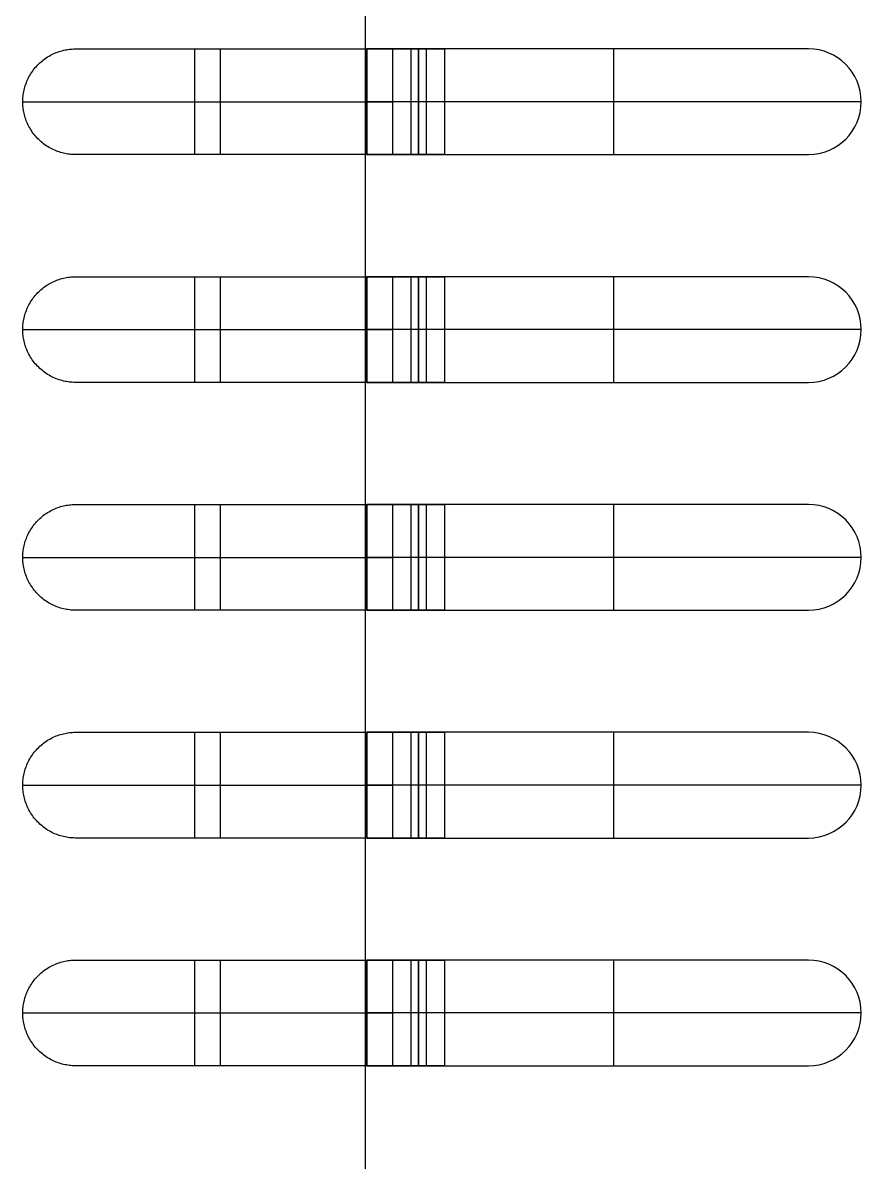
# Model space of a CAD drawing. Header units: millimetres. Extents: x 1.2 to 41.2, y 0.2 to 23.9.
# Drawn here: x 33.423 to 35.044, y 9.28 to 11.482 of the extents above; entities that cross this region are included whole.
import ezdxf

# ---------------------------------------------------------------- set-up
doc = ezdxf.new("R2010")
doc.units = ezdxf.units.MM
doc.layers.add('图层04', color=96, linetype='Continuous', true_color=0x007f00)
doc.layers.add('默认', color=18, linetype='Continuous', true_color=0x000000)

msp = doc.modelspace()

# ---------------------------------------------------------------- linework, layer by layer
at = {"layer": '图层04'}
for points in [[(34.086, 8.0327, 1.6431), (34.086, 11.5327, 1.6431), (34.086, 15.0327, 1.6431)], [(34.086, 8.0327, 2.0472), (34.086, 11.5327, 2.0472), (34.086, 15.0327, 2.0472)], [(34.086, 8.0327, 1.8451), (34.086, 11.5327, 1.8451), (34.086, 15.0327, 1.8451)]]:
    msp.add_open_spline(points, degree=2, dxfattribs=at)
at = {"layer": '默认'}
for p, q in [((34.0883, 11.4318, 1.6756), (34.1883, 11.4318, 1.6756)), ((34.1883, 11.4318, 2.1224), (34.0883, 11.4318, 2.1224)), ((34.1383, 11.4318, 1.7256), (34.1383, 11.4318, 1.6256)), ((34.1383, 11.4318, 2.0724), (34.1383, 11.4318, 2.1724)), ((34.1883, 11.2275, 1.6756), (34.0883, 11.2275, 1.6756)), ((34.0883, 11.2275, 2.1224), (34.1883, 11.2275, 2.1224)), ((34.1383, 11.2275, 1.6256), (34.1383, 11.2275, 1.7256)), ((34.1383, 11.2275, 2.1724), (34.1383, 11.2275, 2.0724)), ((34.0883, 10.9914, 1.6756), (34.1883, 10.9914, 1.6756)), ((34.1883, 10.9914, 2.1224), (34.0883, 10.9914, 2.1224)), ((34.1383, 10.9914, 1.7256), (34.1383, 10.9914, 1.6256)), ((34.1383, 10.9914, 2.0724), (34.1383, 10.9914, 2.1724)), ((34.1883, 10.7871, 1.6756), (34.0883, 10.7871, 1.6756)), ((34.0883, 10.7871, 2.1224), (34.1883, 10.7871, 2.1224)), ((34.1383, 10.7871, 1.6256), (34.1383, 10.7871, 1.7256)), ((34.1383, 10.7871, 2.1724), (34.1383, 10.7871, 2.0724)), ((34.0883, 10.5511, 1.6756), (34.1883, 10.5511, 1.6756)), ((34.1883, 10.5511, 2.1224), (34.0883, 10.5511, 2.1224)), ((34.1383, 10.5511, 1.7256), (34.1383, 10.5511, 1.6256)), ((34.1383, 10.5511, 2.0724), (34.1383, 10.5511, 2.1724)), ((34.1883, 10.3467, 1.6756), (34.0883, 10.3467, 1.6756)), ((34.0883, 10.3467, 2.1224), (34.1883, 10.3467, 2.1224)), ((34.1383, 10.3467, 1.6256), (34.1383, 10.3467, 1.7256)), ((34.1383, 10.3467, 2.1724), (34.1383, 10.3467, 2.0724)), ((34.0883, 10.1107, 1.6756), (34.1883, 10.1107, 1.6756)), ((34.1883, 10.1107, 2.1224), (34.0883, 10.1107, 2.1224)), ((34.1383, 10.1107, 1.7256), (34.1383, 10.1107, 1.6256)), ((34.1383, 10.1107, 2.0724), (34.1383, 10.1107, 2.1724)), ((34.1883, 9.9063, 1.6756), (34.0883, 9.9063, 1.6756)), ((34.0883, 9.9063, 2.1224), (34.1883, 9.9063, 2.1224)), ((34.1383, 9.9063, 1.6256), (34.1383, 9.9063, 1.7256)), ((34.1383, 9.9063, 2.1724), (34.1383, 9.9063, 2.0724)), ((34.0883, 9.6703, 1.6756), (34.1883, 9.6703, 1.6756)), ((34.1883, 9.6703, 2.1224), (34.0883, 9.6703, 2.1224)), ((34.1383, 9.6703, 1.7256), (34.1383, 9.6703, 1.6256)), ((34.1383, 9.6703, 2.0724), (34.1383, 9.6703, 2.1724)), ((34.1883, 9.466, 1.6756), (34.0883, 9.466, 1.6756)), ((34.0883, 9.466, 2.1224), (34.1883, 9.466, 2.1224)), ((34.1383, 9.466, 1.6256), (34.1383, 9.466, 1.7256)), ((34.1383, 9.466, 2.1724), (34.1383, 9.466, 2.0724))]:
    msp.add_line(p, q, dxfattribs=at)
for points in [[(34.0883, 11.2275, 2.0724), (33.8069, 11.2275, 2.0724), (33.5255, 11.2275, 2.0724), (33.4234, 11.2275, 2.0724), (33.4234, 11.3297, 2.0724), (33.4234, 11.4318, 2.0724), (33.5255, 11.4318, 2.0724), (33.8069, 11.4318, 2.0724), (34.0883, 11.4318, 2.0724)], [(34.0883, 11.2275, 2.1724), (33.8069, 11.2275, 2.1724), (33.5255, 11.2275, 2.1724), (33.4234, 11.2275, 2.1724), (33.4234, 11.3297, 2.1724), (33.4234, 11.4318, 2.1724), (33.5255, 11.4318, 2.1724), (33.8069, 11.4318, 2.1724), (34.0883, 11.4318, 2.1724)], [(34.0883, 11.2275, 2.1224), (33.8069, 11.2275, 2.1224), (33.5255, 11.2275, 2.1224), (33.4234, 11.2275, 2.1224), (33.4234, 11.3297, 2.1224), (33.4234, 11.4318, 2.1224), (33.5255, 11.4318, 2.1224), (33.8069, 11.4318, 2.1224), (34.0883, 11.4318, 2.1224)], [(34.0883, 10.7871, 2.0724), (33.8069, 10.7871, 2.0724), (33.5255, 10.7871, 2.0724), (33.4234, 10.7871, 2.0724), (33.4234, 10.8893, 2.0724), (33.4234, 10.9914, 2.0724), (33.5255, 10.9914, 2.0724), (33.8069, 10.9914, 2.0724), (34.0883, 10.9914, 2.0724)], [(34.0883, 10.7871, 2.1724), (33.8069, 10.7871, 2.1724), (33.5255, 10.7871, 2.1724), (33.4234, 10.7871, 2.1724), (33.4234, 10.8893, 2.1724), (33.4234, 10.9914, 2.1724), (33.5255, 10.9914, 2.1724), (33.8069, 10.9914, 2.1724), (34.0883, 10.9914, 2.1724)], [(34.0883, 10.7871, 2.1224), (33.8069, 10.7871, 2.1224), (33.5255, 10.7871, 2.1224), (33.4234, 10.7871, 2.1224), (33.4234, 10.8893, 2.1224), (33.4234, 10.9914, 2.1224), (33.5255, 10.9914, 2.1224), (33.8069, 10.9914, 2.1224), (34.0883, 10.9914, 2.1224)], [(34.0883, 10.3467, 2.0724), (33.8069, 10.3467, 2.0724), (33.5255, 10.3467, 2.0724), (33.4234, 10.3467, 2.0724), (33.4234, 10.4489, 2.0724), (33.4234, 10.5511, 2.0724), (33.5255, 10.5511, 2.0724), (33.8069, 10.5511, 2.0724), (34.0883, 10.5511, 2.0724)], [(34.0883, 10.3467, 2.1724), (33.8069, 10.3467, 2.1724), (33.5255, 10.3467, 2.1724), (33.4234, 10.3467, 2.1724), (33.4234, 10.4489, 2.1724), (33.4234, 10.5511, 2.1724), (33.5255, 10.5511, 2.1724), (33.8069, 10.5511, 2.1724), (34.0883, 10.5511, 2.1724)], [(34.0883, 10.3467, 2.1224), (33.8069, 10.3467, 2.1224), (33.5255, 10.3467, 2.1224), (33.4234, 10.3467, 2.1224), (33.4234, 10.4489, 2.1224), (33.4234, 10.5511, 2.1224), (33.5255, 10.5511, 2.1224), (33.8069, 10.5511, 2.1224), (34.0883, 10.5511, 2.1224)], [(34.0883, 9.9063, 2.0724), (33.8069, 9.9063, 2.0724), (33.5255, 9.9063, 2.0724), (33.4234, 9.9063, 2.0724), (33.4234, 10.0085, 2.0724), (33.4234, 10.1107, 2.0724), (33.5255, 10.1107, 2.0724), (33.8069, 10.1107, 2.0724), (34.0883, 10.1107, 2.0724)], [(34.0883, 9.9063, 2.1724), (33.8069, 9.9063, 2.1724), (33.5255, 9.9063, 2.1724), (33.4234, 9.9063, 2.1724), (33.4234, 10.0085, 2.1724), (33.4234, 10.1107, 2.1724), (33.5255, 10.1107, 2.1724), (33.8069, 10.1107, 2.1724), (34.0883, 10.1107, 2.1724)], [(34.0883, 9.9063, 2.1224), (33.8069, 9.9063, 2.1224), (33.5255, 9.9063, 2.1224), (33.4234, 9.9063, 2.1224), (33.4234, 10.0085, 2.1224), (33.4234, 10.1107, 2.1224), (33.5255, 10.1107, 2.1224), (33.8069, 10.1107, 2.1224), (34.0883, 10.1107, 2.1224)], [(34.0883, 9.466, 2.0724), (33.8069, 9.466, 2.0724), (33.5255, 9.466, 2.0724), (33.4234, 9.466, 2.0724), (33.4234, 9.5681, 2.0724), (33.4234, 9.6703, 2.0724), (33.5255, 9.6703, 2.0724), (33.8069, 9.6703, 2.0724), (34.0883, 9.6703, 2.0724)], [(34.0883, 9.466, 2.1724), (33.8069, 9.466, 2.1724), (33.5255, 9.466, 2.1724), (33.4234, 9.466, 2.1724), (33.4234, 9.5681, 2.1724), (33.4234, 9.6703, 2.1724), (33.5255, 9.6703, 2.1724), (33.8069, 9.6703, 2.1724), (34.0883, 9.6703, 2.1724)], [(34.0883, 9.466, 2.1224), (33.8069, 9.466, 2.1224), (33.5255, 9.466, 2.1224), (33.4234, 9.466, 2.1224), (33.4234, 9.5681, 2.1224), (33.4234, 9.6703, 2.1224), (33.5255, 9.6703, 2.1224), (33.8069, 9.6703, 2.1224), (34.0883, 9.6703, 2.1224)]]:
    msp.add_rational_spline(points, [1, 1, 1, 0.707106781186, 1, 0.707106781186, 1, 1, 1], degree=2, knots=[0, 0, 0, 0.562778, 0.562778, 0.723265, 0.723265, 0.883753, 0.883753, 1.446531, 1.446531, 1.446531], dxfattribs=at)
for points, degree in [([(33.5255, 11.4318, 2.0724), (33.5255, 11.4318, 2.1224), (33.5255, 11.4318, 2.1724)], 2), ([(33.7558, 11.2275, 2.0724), (33.7558, 11.3297, 2.0724), (33.7558, 11.4318, 2.0724)], 2), ([(33.8058, 11.2275, 2.1724), (33.8058, 11.3297, 2.1724), (33.8058, 11.4318, 2.1724)], 2), ([(34.0883, 11.2275, 2.0724), (34.0883, 11.3297, 2.0724), (34.0883, 11.4318, 2.0724)], 2), ([(34.0883, 11.4318, 1.6256), (34.0883, 11.3297, 1.6256), (34.0883, 11.2275, 1.6256)], 2), ([(34.0883, 11.4318, 1.7256), (34.0883, 11.4318, 1.6756), (34.0883, 11.4318, 1.6256)], 2), ([(34.0883, 11.4318, 2.1724), (34.1133, 11.4318, 2.1724), (34.1383, 11.4318, 2.1724)], 2), ([(34.0883, 11.4318, 2.0724), (34.0883, 11.4318, 1.899), (34.0883, 11.4318, 1.7256)], 2), ([(34.0883, 11.4318, 1.7256), (34.1383, 11.4318, 1.7256), (34.1883, 11.4318, 1.7256)], 2), ([(34.1883, 11.4318, 2.0724), (34.1383, 11.4318, 2.0724), (34.0883, 11.4318, 2.0724)], 2), ([(34.0883, 11.4318, 2.0724), (34.0883, 11.4318, 2.1224), (34.0883, 11.4318, 2.1724)], 2), ([(34.1883, 11.4318, 1.6256), (34.155, 11.4318, 1.6256), (34.1216, 11.4318, 1.6256), (34.0883, 11.4318, 1.6256)], 3), ([(34.0883, 11.2275, 1.849), (34.0883, 11.3297, 1.849), (34.0883, 11.4318, 1.849)], 2), ([(34.0883, 11.4318, 1.899), (34.1383, 11.4318, 1.899), (34.1883, 11.4318, 1.899)], 2), ([(34.1383, 11.4318, 2.1724), (34.1383, 11.3297, 2.1724), (34.1383, 11.2275, 2.1724)], 2), ([(34.1383, 11.4318, 2.0724), (34.1383, 11.4318, 1.899), (34.1383, 11.4318, 1.7256)], 2), ([(34.1737, 11.4318, 2.1578), (34.1737, 11.3297, 2.1578), (34.1737, 11.2275, 2.1578)], 2), ([(34.1883, 11.4318, 2.0724), (34.1883, 11.4318, 1.924), (34.1883, 11.4318, 1.7756)], 2), ([(34.1883, 11.4318, 1.6256), (34.1883, 11.4318, 1.6756), (34.1883, 11.4318, 1.7256)], 2), ([(34.1883, 11.4318, 2.1224), (34.1883, 11.4318, 2.0974), (34.1883, 11.4318, 2.0724)], 2), ([(34.1883, 11.4318, 2.1224), (34.1883, 11.3297, 2.1224), (34.1883, 11.2275, 2.1224)], 2), ([(34.2383, 11.4318, 1.7256), (34.2216, 11.4318, 1.7256), (34.205, 11.4318, 1.7256), (34.1883, 11.4318, 1.7256)], 3), ([(34.1883, 11.4318, 1.7756), (34.1883, 11.3297, 1.7756), (34.1883, 11.2275, 1.7756)], 2), ([(34.1883, 11.4318, 1.7756), (34.1883, 11.4318, 1.7506), (34.1883, 11.4318, 1.7256)], 2), ([(34.1883, 11.2275, 1.899), (34.1883, 11.3297, 1.899), (34.1883, 11.4318, 1.899)], 2), ([(34.203, 11.4318, 1.7403), (34.203, 11.3297, 1.7403), (34.203, 11.2275, 1.7403)], 2), ([(34.2383, 11.4318, 1.7256), (34.2383, 11.3297, 1.7256), (34.2383, 11.2275, 1.7256)], 2), ([(34.5662, 11.2275, 1.6257), (34.5662, 11.3297, 1.6257), (34.5662, 11.4318, 1.6257)], 2), ([(34.5662, 11.2275, 1.7257), (34.5662, 11.3297, 1.7257), (34.5662, 11.4318, 1.7257)], 2), ([(34.942, 11.4318, 1.6258), (34.942, 11.4318, 1.6758), (34.942, 11.4318, 1.7258)], 2), ([(33.4234, 11.3297, 2.0724), (33.7558, 11.3297, 2.0724), (34.0883, 11.3297, 2.0724)], 2), ([(33.4234, 11.3297, 2.1724), (33.7808, 11.3297, 2.1724), (34.1383, 11.3297, 2.1724)], 2), ([(33.4234, 11.3297, 2.0724), (33.4234, 11.3297, 2.1224), (33.4234, 11.3297, 2.1724)], 2), ([(35.0442, 11.3297, 1.6258), (34.5662, 11.3297, 1.6257), (34.0883, 11.3297, 1.6256)], 2), ([(34.0883, 11.3297, 2.0724), (34.0883, 11.3297, 1.849), (34.0883, 11.3297, 1.6256)], 2), ([(34.1883, 11.3297, 2.1224), (34.1883, 11.3297, 1.949), (34.1883, 11.3297, 1.7756)], 2), ([(35.0442, 11.3297, 1.7258), (34.6412, 11.3297, 1.7257), (34.2383, 11.3297, 1.7256)], 2), ([(35.0442, 11.3297, 1.6258), (35.0442, 11.3297, 1.6758), (35.0442, 11.3297, 1.7258)], 2), ([(33.5255, 11.2275, 2.0724), (33.5255, 11.2275, 2.1224), (33.5255, 11.2275, 2.1724)], 2), ([(34.0883, 11.2275, 1.6256), (34.0883, 11.2275, 1.6756), (34.0883, 11.2275, 1.7256)], 2), ([(34.0883, 11.2275, 1.6256), (34.1216, 11.2275, 1.6256), (34.155, 11.2275, 1.6256), (34.1883, 11.2275, 1.6256)], 3), ([(34.0883, 11.2275, 1.7256), (34.0883, 11.2275, 1.899), (34.0883, 11.2275, 2.0724)], 2), ([(34.0883, 11.2275, 2.0724), (34.1383, 11.2275, 2.0724), (34.1883, 11.2275, 2.0724)], 2), ([(34.1883, 11.2275, 1.7256), (34.1383, 11.2275, 1.7256), (34.0883, 11.2275, 1.7256)], 2), ([(34.0883, 11.2275, 2.1724), (34.0883, 11.2275, 2.1224), (34.0883, 11.2275, 2.0724)], 2), ([(34.1383, 11.2275, 2.1724), (34.1133, 11.2275, 2.1724), (34.0883, 11.2275, 2.1724)], 2), ([(34.0883, 11.2275, 1.899), (34.1383, 11.2275, 1.899), (34.1883, 11.2275, 1.899)], 2), ([(34.1383, 11.2275, 1.7256), (34.1383, 11.2275, 1.899), (34.1383, 11.2275, 2.0724)], 2), ([(34.1883, 11.2275, 2.0724), (34.1883, 11.2275, 2.0974), (34.1883, 11.2275, 2.1224)], 2), ([(34.1883, 11.2275, 1.7256), (34.1883, 11.2275, 1.7506), (34.1883, 11.2275, 1.7756)], 2), ([(34.1883, 11.2275, 1.7256), (34.205, 11.2275, 1.7256), (34.2216, 11.2275, 1.7256), (34.2383, 11.2275, 1.7256)], 3), ([(34.1883, 11.2275, 1.7256), (34.1883, 11.2275, 1.6756), (34.1883, 11.2275, 1.6256)], 2), ([(34.1883, 11.2275, 1.7756), (34.1883, 11.2275, 1.924), (34.1883, 11.2275, 2.0724)], 2), ([(34.942, 11.2275, 1.6258), (34.942, 11.2275, 1.6758), (34.942, 11.2275, 1.7258)], 2), ([(33.5255, 10.9914, 2.0724), (33.5255, 10.9914, 2.1224), (33.5255, 10.9914, 2.1724)], 2), ([(33.7558, 10.7871, 2.0724), (33.7558, 10.8893, 2.0724), (33.7558, 10.9914, 2.0724)], 2), ([(33.8058, 10.7871, 2.1724), (33.8058, 10.8893, 2.1724), (33.8058, 10.9914, 2.1724)], 2), ([(34.0883, 10.7871, 2.0724), (34.0883, 10.8893, 2.0724), (34.0883, 10.9914, 2.0724)], 2), ([(34.0883, 10.9914, 1.6256), (34.0883, 10.8893, 1.6256), (34.0883, 10.7871, 1.6256)], 2), ([(34.0883, 10.9914, 1.7256), (34.0883, 10.9914, 1.6756), (34.0883, 10.9914, 1.6256)], 2), ([(34.0883, 10.9914, 2.1724), (34.1133, 10.9914, 2.1724), (34.1383, 10.9914, 2.1724)], 2), ([(34.0883, 10.9914, 2.0724), (34.0883, 10.9914, 1.899), (34.0883, 10.9914, 1.7256)], 2), ([(34.0883, 10.9914, 1.7256), (34.1383, 10.9914, 1.7256), (34.1883, 10.9914, 1.7256)], 2), ([(34.1883, 10.9914, 2.0724), (34.1383, 10.9914, 2.0724), (34.0883, 10.9914, 2.0724)], 2), ([(34.0883, 10.9914, 2.0724), (34.0883, 10.9914, 2.1224), (34.0883, 10.9914, 2.1724)], 2), ([(34.1883, 10.9914, 1.6256), (34.155, 10.9914, 1.6256), (34.1216, 10.9914, 1.6256), (34.0883, 10.9914, 1.6256)], 3), ([(34.0883, 10.7871, 1.849), (34.0883, 10.8893, 1.849), (34.0883, 10.9914, 1.849)], 2), ([(34.0883, 10.9914, 1.899), (34.1383, 10.9914, 1.899), (34.1883, 10.9914, 1.899)], 2), ([(34.1383, 10.9914, 2.1724), (34.1383, 10.8893, 2.1724), (34.1383, 10.7871, 2.1724)], 2), ([(34.1383, 10.9914, 2.0724), (34.1383, 10.9914, 1.899), (34.1383, 10.9914, 1.7256)], 2), ([(34.1737, 10.9914, 2.1578), (34.1737, 10.8893, 2.1578), (34.1737, 10.7871, 2.1578)], 2), ([(34.1883, 10.9914, 2.0724), (34.1883, 10.9914, 1.924), (34.1883, 10.9914, 1.7756)], 2), ([(34.1883, 10.9914, 1.6256), (34.1883, 10.9914, 1.6756), (34.1883, 10.9914, 1.7256)], 2), ([(34.1883, 10.9914, 2.1224), (34.1883, 10.9914, 2.0974), (34.1883, 10.9914, 2.0724)], 2), ([(34.1883, 10.9914, 2.1224), (34.1883, 10.8893, 2.1224), (34.1883, 10.7871, 2.1224)], 2), ([(34.2383, 10.9914, 1.7256), (34.2216, 10.9914, 1.7256), (34.205, 10.9914, 1.7256), (34.1883, 10.9914, 1.7256)], 3), ([(34.1883, 10.9914, 1.7756), (34.1883, 10.8893, 1.7756), (34.1883, 10.7871, 1.7756)], 2), ([(34.1883, 10.9914, 1.7756), (34.1883, 10.9914, 1.7506), (34.1883, 10.9914, 1.7256)], 2), ([(34.1883, 10.7871, 1.899), (34.1883, 10.8893, 1.899), (34.1883, 10.9914, 1.899)], 2), ([(34.203, 10.9914, 1.7403), (34.203, 10.8893, 1.7403), (34.203, 10.7871, 1.7403)], 2), ([(34.2383, 10.9914, 1.7256), (34.2383, 10.8893, 1.7256), (34.2383, 10.7871, 1.7256)], 2), ([(34.5662, 10.7871, 1.6257), (34.5662, 10.8893, 1.6257), (34.5662, 10.9914, 1.6257)], 2), ([(34.5662, 10.7871, 1.7257), (34.5662, 10.8893, 1.7257), (34.5662, 10.9914, 1.7257)], 2), ([(34.942, 10.9914, 1.6258), (34.942, 10.9914, 1.6758), (34.942, 10.9914, 1.7258)], 2), ([(33.4234, 10.8893, 2.0724), (33.7558, 10.8893, 2.0724), (34.0883, 10.8893, 2.0724)], 2), ([(33.4234, 10.8893, 2.1724), (33.7808, 10.8893, 2.1724), (34.1383, 10.8893, 2.1724)], 2), ([(33.4234, 10.8893, 2.0724), (33.4234, 10.8893, 2.1224), (33.4234, 10.8893, 2.1724)], 2), ([(35.0442, 10.8893, 1.6258), (34.5662, 10.8893, 1.6257), (34.0883, 10.8893, 1.6256)], 2), ([(34.0883, 10.8893, 2.0724), (34.0883, 10.8893, 1.849), (34.0883, 10.8893, 1.6256)], 2), ([(34.1883, 10.8893, 2.1224), (34.1883, 10.8893, 1.949), (34.1883, 10.8893, 1.7756)], 2), ([(35.0442, 10.8893, 1.7258), (34.6412, 10.8893, 1.7257), (34.2383, 10.8893, 1.7256)], 2), ([(35.0442, 10.8893, 1.6258), (35.0442, 10.8893, 1.6758), (35.0442, 10.8893, 1.7258)], 2), ([(33.5255, 10.7871, 2.0724), (33.5255, 10.7871, 2.1224), (33.5255, 10.7871, 2.1724)], 2), ([(34.0883, 10.7871, 1.6256), (34.0883, 10.7871, 1.6756), (34.0883, 10.7871, 1.7256)], 2), ([(34.0883, 10.7871, 1.6256), (34.1216, 10.7871, 1.6256), (34.155, 10.7871, 1.6256), (34.1883, 10.7871, 1.6256)], 3), ([(34.0883, 10.7871, 1.7256), (34.0883, 10.7871, 1.899), (34.0883, 10.7871, 2.0724)], 2), ([(34.0883, 10.7871, 2.0724), (34.1383, 10.7871, 2.0724), (34.1883, 10.7871, 2.0724)], 2), ([(34.1883, 10.7871, 1.7256), (34.1383, 10.7871, 1.7256), (34.0883, 10.7871, 1.7256)], 2), ([(34.0883, 10.7871, 2.1724), (34.0883, 10.7871, 2.1224), (34.0883, 10.7871, 2.0724)], 2), ([(34.1383, 10.7871, 2.1724), (34.1133, 10.7871, 2.1724), (34.0883, 10.7871, 2.1724)], 2), ([(34.0883, 10.7871, 1.899), (34.1383, 10.7871, 1.899), (34.1883, 10.7871, 1.899)], 2), ([(34.1383, 10.7871, 1.7256), (34.1383, 10.7871, 1.899), (34.1383, 10.7871, 2.0724)], 2), ([(34.1883, 10.7871, 2.0724), (34.1883, 10.7871, 2.0974), (34.1883, 10.7871, 2.1224)], 2), ([(34.1883, 10.7871, 1.7256), (34.1883, 10.7871, 1.7506), (34.1883, 10.7871, 1.7756)], 2), ([(34.1883, 10.7871, 1.7256), (34.205, 10.7871, 1.7256), (34.2216, 10.7871, 1.7256), (34.2383, 10.7871, 1.7256)], 3), ([(34.1883, 10.7871, 1.7256), (34.1883, 10.7871, 1.6756), (34.1883, 10.7871, 1.6256)], 2), ([(34.1883, 10.7871, 1.7756), (34.1883, 10.7871, 1.924), (34.1883, 10.7871, 2.0724)], 2), ([(34.942, 10.7871, 1.6258), (34.942, 10.7871, 1.6758), (34.942, 10.7871, 1.7258)], 2), ([(33.5255, 10.5511, 2.0724), (33.5255, 10.5511, 2.1224), (33.5255, 10.5511, 2.1724)], 2), ([(33.7558, 10.3467, 2.0724), (33.7558, 10.4489, 2.0724), (33.7558, 10.5511, 2.0724)], 2), ([(33.8058, 10.3467, 2.1724), (33.8058, 10.4489, 2.1724), (33.8058, 10.5511, 2.1724)], 2), ([(34.0883, 10.3467, 2.0724), (34.0883, 10.4489, 2.0724), (34.0883, 10.5511, 2.0724)], 2), ([(34.0883, 10.5511, 1.6256), (34.0883, 10.4489, 1.6256), (34.0883, 10.3467, 1.6256)], 2), ([(34.0883, 10.5511, 1.7256), (34.0883, 10.5511, 1.6756), (34.0883, 10.5511, 1.6256)], 2), ([(34.0883, 10.5511, 2.1724), (34.1133, 10.5511, 2.1724), (34.1383, 10.5511, 2.1724)], 2), ([(34.0883, 10.5511, 2.0724), (34.0883, 10.5511, 1.899), (34.0883, 10.5511, 1.7256)], 2), ([(34.0883, 10.5511, 1.7256), (34.1383, 10.5511, 1.7256), (34.1883, 10.5511, 1.7256)], 2), ([(34.1883, 10.5511, 2.0724), (34.1383, 10.5511, 2.0724), (34.0883, 10.5511, 2.0724)], 2), ([(34.0883, 10.5511, 2.0724), (34.0883, 10.5511, 2.1224), (34.0883, 10.5511, 2.1724)], 2), ([(34.1883, 10.5511, 1.6256), (34.155, 10.5511, 1.6256), (34.1216, 10.5511, 1.6256), (34.0883, 10.5511, 1.6256)], 3), ([(34.0883, 10.3467, 1.849), (34.0883, 10.4489, 1.849), (34.0883, 10.5511, 1.849)], 2), ([(34.0883, 10.5511, 1.899), (34.1383, 10.5511, 1.899), (34.1883, 10.5511, 1.899)], 2), ([(34.1383, 10.5511, 2.1724), (34.1383, 10.4489, 2.1724), (34.1383, 10.3467, 2.1724)], 2), ([(34.1383, 10.5511, 2.0724), (34.1383, 10.5511, 1.899), (34.1383, 10.5511, 1.7256)], 2), ([(34.1737, 10.5511, 2.1578), (34.1737, 10.4489, 2.1578), (34.1737, 10.3467, 2.1578)], 2), ([(34.1883, 10.5511, 2.0724), (34.1883, 10.5511, 1.924), (34.1883, 10.5511, 1.7756)], 2), ([(34.1883, 10.5511, 1.6256), (34.1883, 10.5511, 1.6756), (34.1883, 10.5511, 1.7256)], 2), ([(34.1883, 10.5511, 2.1224), (34.1883, 10.5511, 2.0974), (34.1883, 10.5511, 2.0724)], 2), ([(34.1883, 10.5511, 2.1224), (34.1883, 10.4489, 2.1224), (34.1883, 10.3467, 2.1224)], 2), ([(34.2383, 10.5511, 1.7256), (34.2216, 10.5511, 1.7256), (34.205, 10.5511, 1.7256), (34.1883, 10.5511, 1.7256)], 3), ([(34.1883, 10.5511, 1.7756), (34.1883, 10.4489, 1.7756), (34.1883, 10.3467, 1.7756)], 2), ([(34.1883, 10.5511, 1.7756), (34.1883, 10.5511, 1.7506), (34.1883, 10.5511, 1.7256)], 2), ([(34.1883, 10.3467, 1.899), (34.1883, 10.4489, 1.899), (34.1883, 10.5511, 1.899)], 2), ([(34.203, 10.5511, 1.7403), (34.203, 10.4489, 1.7403), (34.203, 10.3467, 1.7403)], 2), ([(34.2383, 10.5511, 1.7256), (34.2383, 10.4489, 1.7256), (34.2383, 10.3467, 1.7256)], 2), ([(34.5662, 10.3467, 1.6257), (34.5662, 10.4489, 1.6257), (34.5662, 10.5511, 1.6257)], 2), ([(34.5662, 10.3467, 1.7257), (34.5662, 10.4489, 1.7257), (34.5662, 10.5511, 1.7257)], 2), ([(34.942, 10.5511, 1.6258), (34.942, 10.5511, 1.6758), (34.942, 10.5511, 1.7258)], 2), ([(33.4234, 10.4489, 2.0724), (33.7558, 10.4489, 2.0724), (34.0883, 10.4489, 2.0724)], 2), ([(33.4234, 10.4489, 2.1724), (33.7808, 10.4489, 2.1724), (34.1383, 10.4489, 2.1724)], 2), ([(33.4234, 10.4489, 2.0724), (33.4234, 10.4489, 2.1224), (33.4234, 10.4489, 2.1724)], 2), ([(35.0442, 10.4489, 1.6258), (34.5662, 10.4489, 1.6257), (34.0883, 10.4489, 1.6256)], 2), ([(34.0883, 10.4489, 2.0724), (34.0883, 10.4489, 1.849), (34.0883, 10.4489, 1.6256)], 2), ([(34.1883, 10.4489, 2.1224), (34.1883, 10.4489, 1.949), (34.1883, 10.4489, 1.7756)], 2), ([(35.0442, 10.4489, 1.7258), (34.6412, 10.4489, 1.7257), (34.2383, 10.4489, 1.7256)], 2), ([(35.0442, 10.4489, 1.6258), (35.0442, 10.4489, 1.6758), (35.0442, 10.4489, 1.7258)], 2), ([(33.5255, 10.3467, 2.0724), (33.5255, 10.3467, 2.1224), (33.5255, 10.3467, 2.1724)], 2), ([(34.0883, 10.3467, 1.6256), (34.0883, 10.3467, 1.6756), (34.0883, 10.3467, 1.7256)], 2), ([(34.0883, 10.3467, 1.6256), (34.1216, 10.3467, 1.6256), (34.155, 10.3467, 1.6256), (34.1883, 10.3467, 1.6256)], 3), ([(34.0883, 10.3467, 1.7256), (34.0883, 10.3467, 1.899), (34.0883, 10.3467, 2.0724)], 2), ([(34.0883, 10.3467, 2.0724), (34.1383, 10.3467, 2.0724), (34.1883, 10.3467, 2.0724)], 2), ([(34.1883, 10.3467, 1.7256), (34.1383, 10.3467, 1.7256), (34.0883, 10.3467, 1.7256)], 2), ([(34.0883, 10.3467, 2.1724), (34.0883, 10.3467, 2.1224), (34.0883, 10.3467, 2.0724)], 2), ([(34.1383, 10.3467, 2.1724), (34.1133, 10.3467, 2.1724), (34.0883, 10.3467, 2.1724)], 2), ([(34.0883, 10.3467, 1.899), (34.1383, 10.3467, 1.899), (34.1883, 10.3467, 1.899)], 2), ([(34.1383, 10.3467, 1.7256), (34.1383, 10.3467, 1.899), (34.1383, 10.3467, 2.0724)], 2), ([(34.1883, 10.3467, 2.0724), (34.1883, 10.3467, 2.0974), (34.1883, 10.3467, 2.1224)], 2), ([(34.1883, 10.3467, 1.7256), (34.1883, 10.3467, 1.7506), (34.1883, 10.3467, 1.7756)], 2), ([(34.1883, 10.3467, 1.7256), (34.205, 10.3467, 1.7256), (34.2216, 10.3467, 1.7256), (34.2383, 10.3467, 1.7256)], 3), ([(34.1883, 10.3467, 1.7256), (34.1883, 10.3467, 1.6756), (34.1883, 10.3467, 1.6256)], 2), ([(34.1883, 10.3467, 1.7756), (34.1883, 10.3467, 1.924), (34.1883, 10.3467, 2.0724)], 2), ([(34.942, 10.3467, 1.6258), (34.942, 10.3467, 1.6758), (34.942, 10.3467, 1.7258)], 2), ([(33.5255, 10.1107, 2.0724), (33.5255, 10.1107, 2.1224), (33.5255, 10.1107, 2.1724)], 2), ([(33.7558, 9.9063, 2.0724), (33.7558, 10.0085, 2.0724), (33.7558, 10.1107, 2.0724)], 2), ([(33.8058, 9.9063, 2.1724), (33.8058, 10.0085, 2.1724), (33.8058, 10.1107, 2.1724)], 2), ([(34.0883, 9.9063, 2.0724), (34.0883, 10.0085, 2.0724), (34.0883, 10.1107, 2.0724)], 2), ([(34.0883, 10.1107, 1.6256), (34.0883, 10.0085, 1.6256), (34.0883, 9.9063, 1.6256)], 2), ([(34.0883, 10.1107, 1.7256), (34.0883, 10.1107, 1.6756), (34.0883, 10.1107, 1.6256)], 2), ([(34.0883, 10.1107, 2.1724), (34.1133, 10.1107, 2.1724), (34.1383, 10.1107, 2.1724)], 2), ([(34.0883, 10.1107, 2.0724), (34.0883, 10.1107, 1.899), (34.0883, 10.1107, 1.7256)], 2), ([(34.0883, 10.1107, 1.7256), (34.1383, 10.1107, 1.7256), (34.1883, 10.1107, 1.7256)], 2), ([(34.1883, 10.1107, 2.0724), (34.1383, 10.1107, 2.0724), (34.0883, 10.1107, 2.0724)], 2), ([(34.0883, 10.1107, 2.0724), (34.0883, 10.1107, 2.1224), (34.0883, 10.1107, 2.1724)], 2), ([(34.1883, 10.1107, 1.6256), (34.155, 10.1107, 1.6256), (34.1216, 10.1107, 1.6256), (34.0883, 10.1107, 1.6256)], 3), ([(34.0883, 9.9063, 1.849), (34.0883, 10.0085, 1.849), (34.0883, 10.1107, 1.849)], 2), ([(34.0883, 10.1107, 1.899), (34.1383, 10.1107, 1.899), (34.1883, 10.1107, 1.899)], 2), ([(34.1383, 10.1107, 2.1724), (34.1383, 10.0085, 2.1724), (34.1383, 9.9063, 2.1724)], 2), ([(34.1383, 10.1107, 2.0724), (34.1383, 10.1107, 1.899), (34.1383, 10.1107, 1.7256)], 2), ([(34.1737, 10.1107, 2.1578), (34.1737, 10.0085, 2.1578), (34.1737, 9.9063, 2.1578)], 2), ([(34.1883, 10.1107, 2.0724), (34.1883, 10.1107, 1.924), (34.1883, 10.1107, 1.7756)], 2), ([(34.1883, 10.1107, 1.6256), (34.1883, 10.1107, 1.6756), (34.1883, 10.1107, 1.7256)], 2), ([(34.1883, 10.1107, 2.1224), (34.1883, 10.1107, 2.0974), (34.1883, 10.1107, 2.0724)], 2), ([(34.1883, 10.1107, 2.1224), (34.1883, 10.0085, 2.1224), (34.1883, 9.9063, 2.1224)], 2), ([(34.2383, 10.1107, 1.7256), (34.2216, 10.1107, 1.7256), (34.205, 10.1107, 1.7256), (34.1883, 10.1107, 1.7256)], 3), ([(34.1883, 10.1107, 1.7756), (34.1883, 10.0085, 1.7756), (34.1883, 9.9063, 1.7756)], 2), ([(34.1883, 10.1107, 1.7756), (34.1883, 10.1107, 1.7506), (34.1883, 10.1107, 1.7256)], 2), ([(34.1883, 9.9063, 1.899), (34.1883, 10.0085, 1.899), (34.1883, 10.1107, 1.899)], 2), ([(34.203, 10.1107, 1.7403), (34.203, 10.0085, 1.7403), (34.203, 9.9063, 1.7403)], 2), ([(34.2383, 10.1107, 1.7256), (34.2383, 10.0085, 1.7256), (34.2383, 9.9063, 1.7256)], 2), ([(34.5662, 9.9063, 1.6257), (34.5662, 10.0085, 1.6257), (34.5662, 10.1107, 1.6257)], 2), ([(34.5662, 9.9063, 1.7257), (34.5662, 10.0085, 1.7257), (34.5662, 10.1107, 1.7257)], 2), ([(34.942, 10.1107, 1.6258), (34.942, 10.1107, 1.6758), (34.942, 10.1107, 1.7258)], 2), ([(33.4234, 10.0085, 2.0724), (33.7558, 10.0085, 2.0724), (34.0883, 10.0085, 2.0724)], 2), ([(33.4234, 10.0085, 2.1724), (33.7808, 10.0085, 2.1724), (34.1383, 10.0085, 2.1724)], 2), ([(33.4234, 10.0085, 2.0724), (33.4234, 10.0085, 2.1224), (33.4234, 10.0085, 2.1724)], 2), ([(35.0442, 10.0085, 1.6258), (34.5662, 10.0085, 1.6257), (34.0883, 10.0085, 1.6256)], 2), ([(34.0883, 10.0085, 2.0724), (34.0883, 10.0085, 1.849), (34.0883, 10.0085, 1.6256)], 2), ([(34.1883, 10.0085, 2.1224), (34.1883, 10.0085, 1.949), (34.1883, 10.0085, 1.7756)], 2), ([(35.0442, 10.0085, 1.7258), (34.6412, 10.0085, 1.7257), (34.2383, 10.0085, 1.7256)], 2), ([(35.0442, 10.0085, 1.6258), (35.0442, 10.0085, 1.6758), (35.0442, 10.0085, 1.7258)], 2), ([(33.5255, 9.9063, 2.0724), (33.5255, 9.9063, 2.1224), (33.5255, 9.9063, 2.1724)], 2), ([(34.0883, 9.9063, 1.6256), (34.0883, 9.9063, 1.6756), (34.0883, 9.9063, 1.7256)], 2), ([(34.0883, 9.9063, 1.6256), (34.1216, 9.9063, 1.6256), (34.155, 9.9063, 1.6256), (34.1883, 9.9063, 1.6256)], 3), ([(34.0883, 9.9063, 1.7256), (34.0883, 9.9063, 1.899), (34.0883, 9.9063, 2.0724)], 2), ([(34.0883, 9.9063, 2.0724), (34.1383, 9.9063, 2.0724), (34.1883, 9.9063, 2.0724)], 2), ([(34.1883, 9.9063, 1.7256), (34.1383, 9.9063, 1.7256), (34.0883, 9.9063, 1.7256)], 2), ([(34.0883, 9.9063, 2.1724), (34.0883, 9.9063, 2.1224), (34.0883, 9.9063, 2.0724)], 2), ([(34.1383, 9.9063, 2.1724), (34.1133, 9.9063, 2.1724), (34.0883, 9.9063, 2.1724)], 2), ([(34.0883, 9.9063, 1.899), (34.1383, 9.9063, 1.899), (34.1883, 9.9063, 1.899)], 2), ([(34.1383, 9.9063, 1.7256), (34.1383, 9.9063, 1.899), (34.1383, 9.9063, 2.0724)], 2), ([(34.1883, 9.9063, 2.0724), (34.1883, 9.9063, 2.0974), (34.1883, 9.9063, 2.1224)], 2), ([(34.1883, 9.9063, 1.7256), (34.1883, 9.9063, 1.7506), (34.1883, 9.9063, 1.7756)], 2), ([(34.1883, 9.9063, 1.7256), (34.205, 9.9063, 1.7256), (34.2216, 9.9063, 1.7256), (34.2383, 9.9063, 1.7256)], 3), ([(34.1883, 9.9063, 1.7256), (34.1883, 9.9063, 1.6756), (34.1883, 9.9063, 1.6256)], 2), ([(34.1883, 9.9063, 1.7756), (34.1883, 9.9063, 1.924), (34.1883, 9.9063, 2.0724)], 2), ([(34.942, 9.9063, 1.6258), (34.942, 9.9063, 1.6758), (34.942, 9.9063, 1.7258)], 2), ([(33.5255, 9.6703, 2.0724), (33.5255, 9.6703, 2.1224), (33.5255, 9.6703, 2.1724)], 2), ([(33.7558, 9.466, 2.0724), (33.7558, 9.5681, 2.0724), (33.7558, 9.6703, 2.0724)], 2), ([(33.8058, 9.466, 2.1724), (33.8058, 9.5681, 2.1724), (33.8058, 9.6703, 2.1724)], 2), ([(34.0883, 9.466, 2.0724), (34.0883, 9.5681, 2.0724), (34.0883, 9.6703, 2.0724)], 2), ([(34.0883, 9.6703, 1.6256), (34.0883, 9.5681, 1.6256), (34.0883, 9.466, 1.6256)], 2), ([(34.0883, 9.6703, 1.7256), (34.0883, 9.6703, 1.6756), (34.0883, 9.6703, 1.6256)], 2), ([(34.0883, 9.6703, 2.1724), (34.1133, 9.6703, 2.1724), (34.1383, 9.6703, 2.1724)], 2), ([(34.0883, 9.6703, 2.0724), (34.0883, 9.6703, 1.899), (34.0883, 9.6703, 1.7256)], 2), ([(34.0883, 9.6703, 1.7256), (34.1383, 9.6703, 1.7256), (34.1883, 9.6703, 1.7256)], 2), ([(34.1883, 9.6703, 2.0724), (34.1383, 9.6703, 2.0724), (34.0883, 9.6703, 2.0724)], 2), ([(34.0883, 9.6703, 2.0724), (34.0883, 9.6703, 2.1224), (34.0883, 9.6703, 2.1724)], 2), ([(34.1883, 9.6703, 1.6256), (34.155, 9.6703, 1.6256), (34.1216, 9.6703, 1.6256), (34.0883, 9.6703, 1.6256)], 3), ([(34.0883, 9.466, 1.849), (34.0883, 9.5681, 1.849), (34.0883, 9.6703, 1.849)], 2), ([(34.0883, 9.6703, 1.899), (34.1383, 9.6703, 1.899), (34.1883, 9.6703, 1.899)], 2), ([(34.1383, 9.6703, 2.1724), (34.1383, 9.5681, 2.1724), (34.1383, 9.466, 2.1724)], 2), ([(34.1383, 9.6703, 2.0724), (34.1383, 9.6703, 1.899), (34.1383, 9.6703, 1.7256)], 2), ([(34.1737, 9.6703, 2.1578), (34.1737, 9.5681, 2.1578), (34.1737, 9.466, 2.1578)], 2), ([(34.1883, 9.6703, 2.0724), (34.1883, 9.6703, 1.924), (34.1883, 9.6703, 1.7756)], 2), ([(34.1883, 9.6703, 1.6256), (34.1883, 9.6703, 1.6756), (34.1883, 9.6703, 1.7256)], 2), ([(34.1883, 9.6703, 2.1224), (34.1883, 9.6703, 2.0974), (34.1883, 9.6703, 2.0724)], 2), ([(34.1883, 9.6703, 2.1224), (34.1883, 9.5681, 2.1224), (34.1883, 9.466, 2.1224)], 2), ([(34.2383, 9.6703, 1.7256), (34.2216, 9.6703, 1.7256), (34.205, 9.6703, 1.7256), (34.1883, 9.6703, 1.7256)], 3), ([(34.1883, 9.6703, 1.7756), (34.1883, 9.5681, 1.7756), (34.1883, 9.466, 1.7756)], 2), ([(34.1883, 9.6703, 1.7756), (34.1883, 9.6703, 1.7506), (34.1883, 9.6703, 1.7256)], 2), ([(34.1883, 9.466, 1.899), (34.1883, 9.5681, 1.899), (34.1883, 9.6703, 1.899)], 2), ([(34.203, 9.6703, 1.7403), (34.203, 9.5681, 1.7403), (34.203, 9.466, 1.7403)], 2), ([(34.2383, 9.6703, 1.7256), (34.2383, 9.5681, 1.7256), (34.2383, 9.466, 1.7256)], 2), ([(34.5662, 9.466, 1.6257), (34.5662, 9.5681, 1.6257), (34.5662, 9.6703, 1.6257)], 2), ([(34.5662, 9.466, 1.7257), (34.5662, 9.5681, 1.7257), (34.5662, 9.6703, 1.7257)], 2), ([(34.942, 9.6703, 1.6258), (34.942, 9.6703, 1.6758), (34.942, 9.6703, 1.7258)], 2), ([(33.4234, 9.5681, 2.0724), (33.7558, 9.5681, 2.0724), (34.0883, 9.5681, 2.0724)], 2), ([(33.4234, 9.5681, 2.1724), (33.7808, 9.5681, 2.1724), (34.1383, 9.5681, 2.1724)], 2), ([(33.4234, 9.5681, 2.0724), (33.4234, 9.5681, 2.1224), (33.4234, 9.5681, 2.1724)], 2), ([(35.0442, 9.5681, 1.6258), (34.5662, 9.5681, 1.6257), (34.0883, 9.5681, 1.6256)], 2), ([(34.0883, 9.5681, 2.0724), (34.0883, 9.5681, 1.849), (34.0883, 9.5681, 1.6256)], 2), ([(34.1883, 9.5681, 2.1224), (34.1883, 9.5681, 1.949), (34.1883, 9.5681, 1.7756)], 2), ([(35.0442, 9.5681, 1.7258), (34.6412, 9.5681, 1.7257), (34.2383, 9.5681, 1.7256)], 2), ([(35.0442, 9.5681, 1.6258), (35.0442, 9.5681, 1.6758), (35.0442, 9.5681, 1.7258)], 2), ([(33.5255, 9.466, 2.0724), (33.5255, 9.466, 2.1224), (33.5255, 9.466, 2.1724)], 2), ([(34.0883, 9.466, 1.6256), (34.0883, 9.466, 1.6756), (34.0883, 9.466, 1.7256)], 2), ([(34.0883, 9.466, 1.6256), (34.1216, 9.466, 1.6256), (34.155, 9.466, 1.6256), (34.1883, 9.466, 1.6256)], 3), ([(34.0883, 9.466, 1.7256), (34.0883, 9.466, 1.899), (34.0883, 9.466, 2.0724)], 2), ([(34.0883, 9.466, 2.0724), (34.1383, 9.466, 2.0724), (34.1883, 9.466, 2.0724)], 2), ([(34.1883, 9.466, 1.7256), (34.1383, 9.466, 1.7256), (34.0883, 9.466, 1.7256)], 2), ([(34.0883, 9.466, 2.1724), (34.0883, 9.466, 2.1224), (34.0883, 9.466, 2.0724)], 2), ([(34.1383, 9.466, 2.1724), (34.1133, 9.466, 2.1724), (34.0883, 9.466, 2.1724)], 2), ([(34.0883, 9.466, 1.899), (34.1383, 9.466, 1.899), (34.1883, 9.466, 1.899)], 2), ([(34.1383, 9.466, 1.7256), (34.1383, 9.466, 1.899), (34.1383, 9.466, 2.0724)], 2), ([(34.1883, 9.466, 2.0724), (34.1883, 9.466, 2.0974), (34.1883, 9.466, 2.1224)], 2), ([(34.1883, 9.466, 1.7256), (34.1883, 9.466, 1.7506), (34.1883, 9.466, 1.7756)], 2), ([(34.1883, 9.466, 1.7256), (34.205, 9.466, 1.7256), (34.2216, 9.466, 1.7256), (34.2383, 9.466, 1.7256)], 3), ([(34.1883, 9.466, 1.7256), (34.1883, 9.466, 1.6756), (34.1883, 9.466, 1.6256)], 2), ([(34.1883, 9.466, 1.7756), (34.1883, 9.466, 1.924), (34.1883, 9.466, 2.0724)], 2), ([(34.942, 9.466, 1.6258), (34.942, 9.466, 1.6758), (34.942, 9.466, 1.7258)], 2)]:
    msp.add_open_spline(points, degree=degree, dxfattribs=at)
at = {"layer": '默认', "extrusion": (1.06581e-12, -1, 1.63425e-12)}
for points in [[(34.1383, 11.4318, 2.1724), (34.1883, 11.4318, 2.1724), (34.1883, 11.4318, 2.1224)], [(34.1883, 10.3467, 2.1224), (34.1883, 10.3467, 2.1724), (34.1383, 10.3467, 2.1724)]]:
    msp.add_rational_spline(points, [1, 0.707106781186, 1], degree=2, dxfattribs=at)
at = {"layer": '默认', "extrusion": (-0.000220476, 9.49279e-10, 1)}
for points in [[(34.1883, 11.2275, 1.6256), (34.4396, 11.2275, 1.6257), (34.6908, 11.2275, 1.6257), (34.942, 11.2275, 1.6258), (34.9984, 11.2275, 1.6258), (35.0442, 11.2732, 1.6258), (35.0442, 11.3297, 1.6258), (35.0442, 11.3861, 1.6258), (34.9984, 11.4318, 1.6258), (34.942, 11.4318, 1.6258), (34.6908, 11.4318, 1.6257), (34.4396, 11.4318, 1.6257), (34.1883, 11.4318, 1.6256)], [(34.1883, 10.7871, 1.6256), (34.4396, 10.7871, 1.6257), (34.6908, 10.7871, 1.6257), (34.942, 10.7871, 1.6258), (34.9984, 10.7871, 1.6258), (35.0442, 10.8328, 1.6258), (35.0442, 10.8893, 1.6258), (35.0442, 10.9457, 1.6258), (34.9984, 10.9914, 1.6258), (34.942, 10.9914, 1.6258), (34.6908, 10.9914, 1.6257), (34.4396, 10.9914, 1.6257), (34.1883, 10.9914, 1.6256)], [(34.1883, 10.3467, 1.6256), (34.4396, 10.3467, 1.6257), (34.6908, 10.3467, 1.6257), (34.942, 10.3467, 1.6258), (34.9984, 10.3467, 1.6258), (35.0442, 10.3925, 1.6258), (35.0442, 10.4489, 1.6258), (35.0442, 10.5053, 1.6258), (34.9984, 10.5511, 1.6258), (34.942, 10.5511, 1.6258), (34.6908, 10.5511, 1.6257), (34.4396, 10.5511, 1.6257), (34.1883, 10.5511, 1.6256)], [(34.1883, 9.9063, 1.6256), (34.4396, 9.9063, 1.6257), (34.6908, 9.9063, 1.6257), (34.942, 9.9063, 1.6258), (34.9984, 9.9063, 1.6258), (35.0442, 9.9521, 1.6258), (35.0442, 10.0085, 1.6258), (35.0442, 10.0649, 1.6258), (34.9984, 10.1107, 1.6258), (34.942, 10.1107, 1.6258), (34.6908, 10.1107, 1.6257), (34.4396, 10.1107, 1.6257), (34.1883, 10.1107, 1.6256)], [(34.1883, 9.466, 1.6256), (34.4396, 9.466, 1.6257), (34.6908, 9.466, 1.6257), (34.942, 9.466, 1.6258), (34.9984, 9.466, 1.6258), (35.0442, 9.5117, 1.6258), (35.0442, 9.5681, 1.6258), (35.0442, 9.6246, 1.6258), (34.9984, 9.6703, 1.6258), (34.942, 9.6703, 1.6258), (34.6908, 9.6703, 1.6257), (34.4396, 9.6703, 1.6257), (34.1883, 9.6703, 1.6256)]]:
    msp.add_open_spline(points, degree=3, knots=[0.100022, 0.100022, 0.100022, 0.100022, 0.853706, 0.853706, 0.853706, 1.031249, 1.031249, 1.031249, 1.208793, 1.208793, 1.208793, 1.962477, 1.962477, 1.962477, 1.962477], dxfattribs=at)
at = {"layer": '默认', "extrusion": (4.2615e-12, 1, 3.69401e-12)}
msp.add_rational_spline([(34.1883, 11.4318, 1.7756), (34.1883, 11.4318, 1.7256), (34.2383, 11.4318, 1.7256)], [1, 0.707028826879, 1], degree=2, dxfattribs=at)
at = {"layer": '默认', "extrusion": (-0.000220476, 4.74637e-10, 1)}
for points in [[(34.1883, 11.2275, 1.6756), (34.4395, 11.2275, 1.6757), (34.6908, 11.2275, 1.6757), (34.942, 11.2275, 1.6758), (34.9984, 11.2275, 1.6758), (35.0442, 11.2732, 1.6758), (35.0442, 11.3297, 1.6758), (35.0442, 11.3861, 1.6758), (34.9984, 11.4318, 1.6758), (34.942, 11.4318, 1.6758), (34.6908, 11.4318, 1.6757), (34.4395, 11.4318, 1.6757), (34.1883, 11.4318, 1.6756)], [(34.1883, 10.7871, 1.6756), (34.4395, 10.7871, 1.6757), (34.6908, 10.7871, 1.6757), (34.942, 10.7871, 1.6758), (34.9984, 10.7871, 1.6758), (35.0442, 10.8328, 1.6758), (35.0442, 10.8893, 1.6758), (35.0442, 10.9457, 1.6758), (34.9984, 10.9914, 1.6758), (34.942, 10.9914, 1.6758), (34.6908, 10.9914, 1.6757), (34.4395, 10.9914, 1.6757), (34.1883, 10.9914, 1.6756)], [(34.1883, 10.3467, 1.6756), (34.4395, 10.3467, 1.6757), (34.6908, 10.3467, 1.6757), (34.942, 10.3467, 1.6758), (34.9984, 10.3467, 1.6758), (35.0442, 10.3925, 1.6758), (35.0442, 10.4489, 1.6758), (35.0442, 10.5053, 1.6758), (34.9984, 10.5511, 1.6758), (34.942, 10.5511, 1.6758), (34.6908, 10.5511, 1.6757), (34.4395, 10.5511, 1.6757), (34.1883, 10.5511, 1.6756)], [(34.1883, 9.9063, 1.6756), (34.4395, 9.9063, 1.6757), (34.6908, 9.9063, 1.6757), (34.942, 9.9063, 1.6758), (34.9984, 9.9063, 1.6758), (35.0442, 9.9521, 1.6758), (35.0442, 10.0085, 1.6758), (35.0442, 10.0649, 1.6758), (34.9984, 10.1107, 1.6758), (34.942, 10.1107, 1.6758), (34.6908, 10.1107, 1.6757), (34.4395, 10.1107, 1.6757), (34.1883, 10.1107, 1.6756)], [(34.1883, 9.466, 1.6756), (34.4395, 9.466, 1.6757), (34.6908, 9.466, 1.6757), (34.942, 9.466, 1.6758), (34.9984, 9.466, 1.6758), (35.0442, 9.5117, 1.6758), (35.0442, 9.5681, 1.6758), (35.0442, 9.6246, 1.6758), (34.9984, 9.6703, 1.6758), (34.942, 9.6703, 1.6758), (34.6908, 9.6703, 1.6757), (34.4395, 9.6703, 1.6757), (34.1883, 9.6703, 1.6756)]]:
    msp.add_open_spline(points, degree=3, knots=[0.100022, 0.100022, 0.100022, 0.100022, 0.853706, 0.853706, 0.853706, 1.031249, 1.031249, 1.031249, 1.208793, 1.208793, 1.208793, 1.962477, 1.962477, 1.962477, 1.962477], dxfattribs=at)
at = {"layer": '默认', "extrusion": (-0.000220476, 2.18863e-15, 1)}
for points in [[(34.2383, 11.2275, 1.7256), (34.4729, 11.2275, 1.7257), (34.7074, 11.2275, 1.7258), (34.942, 11.2275, 1.7258), (34.9984, 11.2275, 1.7258), (35.0442, 11.2732, 1.7258), (35.0442, 11.3297, 1.7258), (35.0442, 11.3861, 1.7258), (34.9984, 11.4318, 1.7258), (34.942, 11.4318, 1.7258), (34.7074, 11.4318, 1.7258), (34.4729, 11.4318, 1.7257), (34.2383, 11.4318, 1.7256)], [(34.2383, 10.7871, 1.7256), (34.4729, 10.7871, 1.7257), (34.7074, 10.7871, 1.7258), (34.942, 10.7871, 1.7258), (34.9984, 10.7871, 1.7258), (35.0442, 10.8328, 1.7258), (35.0442, 10.8893, 1.7258), (35.0442, 10.9457, 1.7258), (34.9984, 10.9914, 1.7258), (34.942, 10.9914, 1.7258), (34.7074, 10.9914, 1.7258), (34.4729, 10.9914, 1.7257), (34.2383, 10.9914, 1.7256)], [(34.2383, 10.3467, 1.7256), (34.4729, 10.3467, 1.7257), (34.7074, 10.3467, 1.7258), (34.942, 10.3467, 1.7258), (34.9984, 10.3467, 1.7258), (35.0442, 10.3925, 1.7258), (35.0442, 10.4489, 1.7258), (35.0442, 10.5053, 1.7258), (34.9984, 10.5511, 1.7258), (34.942, 10.5511, 1.7258), (34.7074, 10.5511, 1.7258), (34.4729, 10.5511, 1.7257), (34.2383, 10.5511, 1.7256)], [(34.2383, 9.9063, 1.7256), (34.4729, 9.9063, 1.7257), (34.7074, 9.9063, 1.7258), (34.942, 9.9063, 1.7258), (34.9984, 9.9063, 1.7258), (35.0442, 9.9521, 1.7258), (35.0442, 10.0085, 1.7258), (35.0442, 10.0649, 1.7258), (34.9984, 10.1107, 1.7258), (34.942, 10.1107, 1.7258), (34.7074, 10.1107, 1.7258), (34.4729, 10.1107, 1.7257), (34.2383, 10.1107, 1.7256)], [(34.2383, 9.466, 1.7256), (34.4729, 9.466, 1.7257), (34.7074, 9.466, 1.7258), (34.942, 9.466, 1.7258), (34.9984, 9.466, 1.7258), (35.0442, 9.5117, 1.7258), (35.0442, 9.5681, 1.7258), (35.0442, 9.6246, 1.7258), (34.9984, 9.6703, 1.7258), (34.942, 9.6703, 1.7258), (34.7074, 9.6703, 1.7258), (34.4729, 9.6703, 1.7257), (34.2383, 9.6703, 1.7256)]]:
    msp.add_open_spline(points, degree=3, knots=[0.150033, 0.150033, 0.150033, 0.150033, 0.853706, 0.853706, 0.853706, 1.031249, 1.031249, 1.031249, 1.208793, 1.208793, 1.208793, 1.912466, 1.912466, 1.912466, 1.912466], dxfattribs=at)
at = {"layer": '默认', "extrusion": (-3.55271e-14, -1, 1.52767e-12)}
msp.add_rational_spline([(34.1883, 11.3297, 2.1224), (34.1883, 11.3297, 2.1724), (34.1383, 11.3297, 2.1724)], [1, 0.707106781186, 1], degree=2, dxfattribs=at)
at = {"layer": '默认', "extrusion": (3.7645e-12, 1, 2.48635e-12)}
for points in [[(34.2383, 11.3297, 1.7256), (34.1883, 11.3297, 1.7256), (34.1883, 11.3297, 1.7756)], [(34.2383, 10.8893, 1.7256), (34.1883, 10.8893, 1.7256), (34.1883, 10.8893, 1.7756)]]:
    msp.add_rational_spline(points, [1, 0.707028826879, 1], degree=2, dxfattribs=at)
at = {"layer": '默认', "extrusion": (8.52651e-13, -1, 1.42109e-12)}
for points in [[(34.1883, 11.2275, 2.1224), (34.1883, 11.2275, 2.1724), (34.1383, 11.2275, 2.1724)], [(34.1883, 9.466, 2.1224), (34.1883, 9.466, 2.1724), (34.1383, 9.466, 2.1724)]]:
    msp.add_rational_spline(points, [1, 0.707106781186, 1], degree=2, dxfattribs=at)
at = {"layer": '默认', "extrusion": (4.19048e-12, 1, 3.62297e-12)}
for points in [[(34.2383, 11.2275, 1.7256), (34.1883, 11.2275, 1.7256), (34.1883, 11.2275, 1.7756)], [(34.1883, 10.9914, 1.7756), (34.1883, 10.9914, 1.7256), (34.2383, 10.9914, 1.7256)]]:
    msp.add_rational_spline(points, [1, 0.707028826879, 1], degree=2, dxfattribs=at)
at = {"layer": '默认', "extrusion": (1.13687e-12, -1, 1.7053e-12)}
msp.add_rational_spline([(34.1383, 10.9914, 2.1724), (34.1883, 10.9914, 2.1724), (34.1883, 10.9914, 2.1224)], [1, 0.707106781186, 1], degree=2, dxfattribs=at)
at = {"layer": '默认', "extrusion": (-7.10543e-14, -1, 1.49214e-12)}
msp.add_rational_spline([(34.1883, 10.8893, 2.1224), (34.1883, 10.8893, 2.1724), (34.1383, 10.8893, 2.1724)], [1, 0.707106781186, 1], degree=2, dxfattribs=at)
at = {"layer": '默认', "extrusion": (7.4607e-13, -1, 1.3145e-12)}
for points in [[(34.1883, 10.7871, 2.1224), (34.1883, 10.7871, 2.1724), (34.1383, 10.7871, 2.1724)], [(34.1383, 10.5511, 2.1724), (34.1883, 10.5511, 2.1724), (34.1883, 10.5511, 2.1224)]]:
    msp.add_rational_spline(points, [1, 0.707106781186, 1], degree=2, dxfattribs=at)
at = {"layer": '默认', "extrusion": (3.83536e-12, 1, 3.26778e-12)}
msp.add_rational_spline([(34.2383, 10.7871, 1.7256), (34.1883, 10.7871, 1.7256), (34.1883, 10.7871, 1.7756)], [1, 0.707028826879, 1], degree=2, dxfattribs=at)
at = {"layer": '默认', "extrusion": (4.11946e-12, 1, 3.55193e-12)}
msp.add_rational_spline([(34.1883, 10.5511, 1.7756), (34.1883, 10.5511, 1.7256), (34.2383, 10.5511, 1.7256)], [1, 0.707028826879, 1], degree=2, dxfattribs=at)
at = {"layer": '默认', "extrusion": (-1.06581e-13, -1, 1.45661e-12)}
msp.add_rational_spline([(34.1883, 10.4489, 2.1224), (34.1883, 10.4489, 2.1724), (34.1383, 10.4489, 2.1724)], [1, 0.707106781186, 1], degree=2, dxfattribs=at)
at = {"layer": '默认', "extrusion": (3.94206e-12, 1, 2.66395e-12)}
msp.add_rational_spline([(34.2383, 10.4489, 1.7256), (34.1883, 10.4489, 1.7256), (34.1883, 10.4489, 1.7756)], [1, 0.707028826879, 1], degree=2, dxfattribs=at)
at = {"layer": '默认', "extrusion": (3.44474e-12, 1, 2.87706e-12)}
msp.add_rational_spline([(34.2383, 10.3467, 1.7256), (34.1883, 10.3467, 1.7256), (34.1883, 10.3467, 1.7756)], [1, 0.707028826879, 1], degree=2, dxfattribs=at)
at = {"layer": '默认', "extrusion": (7.81597e-13, -1, 1.35003e-12)}
msp.add_rational_spline([(34.1383, 10.1107, 2.1724), (34.1883, 10.1107, 2.1724), (34.1883, 10.1107, 2.1224)], [1, 0.707106781186, 1], degree=2, dxfattribs=at)
at = {"layer": '默认', "extrusion": (4.04843e-12, 1, 3.48089e-12)}
msp.add_rational_spline([(34.1883, 10.1107, 1.7756), (34.1883, 10.1107, 1.7256), (34.2383, 10.1107, 1.7256)], [1, 0.707028826879, 1], degree=2, dxfattribs=at)
at = {"layer": '默认', "extrusion": (7.10543e-14, -1, 1.63425e-12)}
msp.add_rational_spline([(34.1883, 10.0085, 2.1224), (34.1883, 10.0085, 2.1724), (34.1383, 10.0085, 2.1724)], [1, 0.707106781186, 1], degree=2, dxfattribs=at)
at = {"layer": '默认', "extrusion": (3.90654e-12, 1, 2.62843e-12)}
for points in [[(34.2383, 10.0085, 1.7256), (34.1883, 10.0085, 1.7256), (34.1883, 10.0085, 1.7756)], [(34.2383, 9.5681, 1.7256), (34.1883, 9.5681, 1.7256), (34.1883, 9.5681, 1.7756)]]:
    msp.add_rational_spline(points, [1, 0.707028826879, 1], degree=2, dxfattribs=at)
at = {"layer": '默认', "extrusion": (9.59233e-13, -1, 1.52767e-12)}
msp.add_rational_spline([(34.1883, 9.9063, 2.1224), (34.1883, 9.9063, 2.1724), (34.1383, 9.9063, 2.1724)], [1, 0.707106781186, 1], degree=2, dxfattribs=at)
at = {"layer": '默认', "extrusion": (3.90639e-12, 1, 3.33881e-12)}
msp.add_rational_spline([(34.2383, 9.9063, 1.7256), (34.1883, 9.9063, 1.7256), (34.1883, 9.9063, 1.7756)], [1, 0.707028826879, 1], degree=2, dxfattribs=at)
at = {"layer": '默认', "extrusion": (8.17124e-13, -1, 1.38556e-12)}
msp.add_rational_spline([(34.1383, 9.6703, 2.1724), (34.1883, 9.6703, 2.1724), (34.1883, 9.6703, 2.1224)], [1, 0.707106781186, 1], degree=2, dxfattribs=at)
at = {"layer": '默认', "extrusion": (3.97741e-12, 1, 3.40985e-12)}
msp.add_rational_spline([(34.1883, 9.6703, 1.7756), (34.1883, 9.6703, 1.7256), (34.2383, 9.6703, 1.7256)], [1, 0.707028826879, 1], degree=2, dxfattribs=at)
at = {"layer": '默认', "extrusion": (3.55271e-14, -1, 1.59872e-12)}
msp.add_rational_spline([(34.1883, 9.5681, 2.1224), (34.1883, 9.5681, 2.1724), (34.1383, 9.5681, 2.1724)], [1, 0.707106781186, 1], degree=2, dxfattribs=at)
at = {"layer": '默认', "extrusion": (3.55127e-12, 1, 2.98362e-12)}
msp.add_rational_spline([(34.2383, 9.466, 1.7256), (34.1883, 9.466, 1.7256), (34.1883, 9.466, 1.7756)], [1, 0.707028826879, 1], degree=2, dxfattribs=at)

doc.saveas('drawing.dxf')
